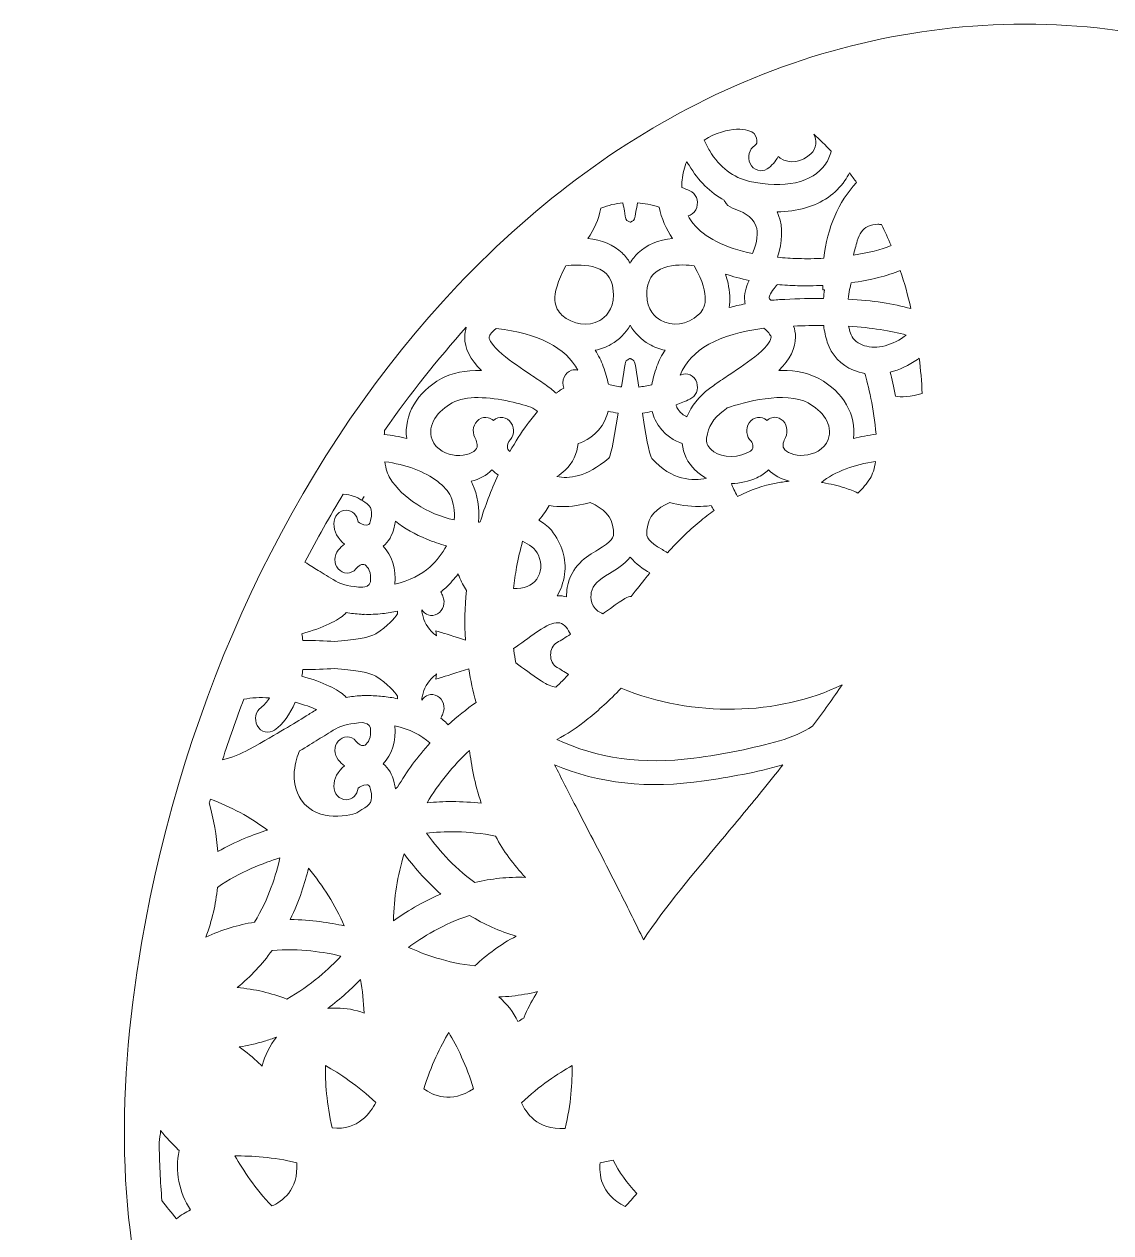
# Model space of a CAD drawing. Header units: millimetres. Extents: x -883 to 1566, y 87 to 598.
# Drawn here: x 627 to 808.9, y 395.7 to 597.8 of the extents above; entities that cross this region are included whole.
import ezdxf

# ---------------------------------------------------------------- set-up
doc = ezdxf.new("R2010")
doc.units = ezdxf.units.MM
doc.header["$MEASUREMENT"] = 0
doc.layers.add('Layer 5', color=7, linetype='Continuous')

msp = doc.modelspace()

# ---------------------------------------------------------------- linework, layer by layer
at = {"layer": 'Layer 5', "lineweight": 0}
for points, knots in [([(1049.22, 244.42), (1037.97, 258.41), (1020.9, 265.96), (1008.56, 269.82), (995.24, 273.99), (984.72, 274.87), (984.28, 274.9), (984.28, 274.9), (978.38, 275.35), (978.38, 275.35), (978.38, 275.35), (983.33, 272.12), (983.33, 272.12), (983.64, 271.92), (1014.32, 251.62), (1016.23, 228.7), (1016.96, 219.87), (1013.29, 211.67), (1005.31, 204.32), (996.86, 196.54), (987.11, 193.81), (976.33, 196.2), (965.94, 198.5), (957.01, 204.95), (951.34, 209.96), (944.65, 215.87), (939.8, 222.25), (938.46, 225.5), (938.46, 225.5), (938.25, 226.03), (938.25, 226.03), (939.22, 237.66), (938.11, 248.92), (934.94, 259.52), (934.91, 259.63), (934.31, 261.65), (934.26, 261.67), (931.59, 269.81), (927.69, 277.55), (922.65, 284.71), (919.31, 289.47), (915.89, 293.36), (912.87, 296.42), (910.23, 311.06), (906.31, 324.76), (901.16, 337.36), (901.16, 337.36), (901.17, 337.37), (901.17, 337.37), (901.17, 337.37), (901.15, 337.38), (901.15, 337.38), (901.06, 337.61), (900.97, 337.84), (900.87, 338.07), (900.87, 338.07), (900.82, 338.65), (900.82, 338.65), (904.46, 339.27), (914.12, 341.25), (920.27, 345.72), (924, 348.43), (933.34, 356.72), (939.57, 375.11), (943.95, 388.05), (945.77, 402.95), (945.03, 419.6), (945.01, 421.03), (944.92, 422.45), (944.78, 423.87), (944.33, 430.37), (943.51, 437.13), (942.3, 444.13), (935.21, 485.36), (917.29, 523.48), (891.84, 551.48), (878.64, 566), (863.85, 577.35), (847.87, 585.21), (830.97, 593.52), (813.05, 597.76), (794.6, 597.82), (794.6, 597.82), (794.38, 597.82), (794.38, 597.82), (794.38, 597.82), (794.38, 597.82), (794.38, 597.82), (775.93, 597.76), (758, 593.52), (741.11, 585.21), (725.12, 577.35), (710.33, 566), (697.13, 551.48), (671.69, 523.48), (653.77, 485.36), (646.67, 444.13), (642.06, 417.32), (642.98, 394.1), (649.41, 375.11), (655.64, 356.72), (664.98, 348.43), (668.7, 345.72), (674.85, 341.25), (684.52, 339.27), (688.15, 338.65), (688.15, 338.65), (688.12, 338.23), (688.12, 338.23), (683.3, 324.81), (679.5, 311.04), (676.74, 297.06), (673.57, 293.91), (669.91, 289.81), (666.32, 284.71), (660.84, 276.92), (656.71, 268.44), (654.04, 259.52), (650.69, 248.36), (649.64, 236.48), (650.89, 224.19), (653.3, 200.65), (661.72, 184.75), (666.75, 175.25), (668.65, 171.66), (670.15, 168.83), (670.33, 167.36), (670.33, 167.24), (670.21, 166.18), (666.05, 163.16), (663.1, 161.03), (659.03, 158.54), (654.72, 155.91), (643.93, 149.32), (631.7, 141.86), (629.3, 135.15), (627.02, 128.81), (627.02, 123.78), (629.29, 120.21), (631.04, 117.47), (634.1, 115.77), (638.16, 115.26), (644.55, 107.82), (661.64, 109.01), (667.7, 109.69), (667.66, 109.28), (667.64, 108.82), (667.66, 108.34), (667.5, 106.94), (667.8, 106.33), (668.01, 105.92), (668.01, 105.92), (668.03, 105.93), (668.03, 105.93), (668.31, 104.91), (668.79, 103.84), (669.56, 102.79), (673.14, 97.9), (681.28, 95.72), (693.74, 96.3), (699.9, 91.24), (707.11, 89.82), (713.26, 89.82), (718.14, 89.82), (722.36, 90.71), (724.9, 91.4), (727.81, 92.2), (732.21, 92.16), (736.88, 92.13), (745.08, 92.07), (753.56, 92.01), (757.22, 96.38), (757.22, 96.38), (757.31, 96.49), (757.31, 96.49), (767.12, 110.69), (754.63, 135.42), (750.11, 143.4), (757.61, 142.9), (778.26, 141.67), (794.49, 141.98), (810.72, 141.67), (831.37, 142.9), (838.87, 143.4), (834.35, 135.42), (821.86, 110.69), (831.67, 96.49), (831.67, 96.49), (831.75, 96.38), (831.75, 96.38), (835.41, 92.01), (843.9, 92.07), (852.1, 92.13), (856.76, 92.16), (861.16, 92.2), (864.08, 91.4), (869.81, 89.84), (884.19, 87.24), (895.23, 96.3), (907.7, 95.72), (915.84, 97.9), (919.42, 102.79), (920.23, 103.9), (920.72, 105.03), (921, 106.11), (921.17, 106.51), (921.28, 107.01), (921.28, 107.68), (921.35, 108.42), (921.33, 109.1), (921.28, 109.69), (927.34, 109.01), (944.42, 107.82), (950.82, 115.26), (954.88, 115.77), (957.93, 117.47), (959.68, 120.21), (961.96, 123.78), (961.96, 128.81), (959.68, 135.15), (958.51, 138.41), (955.02, 141.84), (950.51, 145.27), (956.29, 143.79), (964.44, 142.01), (973.66, 140.95), (978.5, 140.4), (983.93, 140.01), (989.65, 140.01), (1003.71, 140.01), (1019.54, 142.36), (1032.64, 150.39), (1048.21, 159.93), (1057.64, 175.88), (1060.66, 197.8), (1063.19, 216.14), (1059.34, 231.82), (1049.22, 244.42)], [0, 0, 0, 0, 1, 1, 1, 2, 2, 2, 3, 3, 3, 4, 4, 4, 5, 5, 5, 6, 6, 6, 7, 7, 7, 8, 8, 8, 9, 9, 9, 10, 10, 10, 11, 11, 11, 12, 12, 12, 13, 13, 13, 14, 14, 14, 15, 15, 15, 16, 16, 16, 17, 17, 17, 18, 18, 18, 19, 19, 19, 20, 20, 20, 21, 21, 21, 22, 22, 22, 23, 23, 23, 24, 24, 24, 25, 25, 25, 26, 26, 26, 27, 27, 27, 28, 28, 28, 29, 29, 29, 30, 30, 30, 31, 31, 31, 32, 32, 32, 33, 33, 33, 34, 34, 34, 35, 35, 35, 36, 36, 36, 37, 37, 37, 38, 38, 38, 39, 39, 39, 40, 40, 40, 41, 41, 41, 42, 42, 42, 43, 43, 43, 44, 44, 44, 45, 45, 45, 46, 46, 46, 47, 47, 47, 48, 48, 48, 49, 49, 49, 50, 50, 50, 51, 51, 51, 52, 52, 52, 53, 53, 53, 54, 54, 54, 55, 55, 55, 56, 56, 56, 57, 57, 57, 58, 58, 58, 59, 59, 59, 60, 60, 60, 61, 61, 61, 62, 62, 62, 63, 63, 63, 64, 64, 64, 65, 65, 65, 66, 66, 66, 67, 67, 67, 68, 68, 68, 69, 69, 69, 70, 70, 70, 71, 71, 71, 72, 72, 72, 73, 73, 73, 74, 74, 74, 75, 75, 75, 76, 76, 76, 77, 77, 77, 78, 78, 78, 79, 79, 79, 79]), ([(749.17, 579.51), (749.55, 579.02), (749.73, 578.51), (749.67, 578.1), (749.64, 577.85), (749.51, 577.66), (749.3, 577.52), (748.35, 576.92), (748.01, 575.59), (748.51, 574.52), (748.78, 573.95), (749.25, 573.54), (749.81, 573.38), (750.34, 573.22), (750.89, 573.31), (751.36, 573.61), (752.14, 574.11), (752.77, 574.84), (753.19, 575.69), (753.31, 575.59), (753.44, 575.5), (753.57, 575.41), (755.16, 574.37), (757.15, 574.66), (758.76, 576.17), (759.59, 576.94), (759.8, 578.47), (759.16, 579.43), (760.15, 578.54), (761.13, 577.59), (762.07, 576.57), (761.91, 575.8), (761.59, 575.07), (761.13, 574.4), (758.97, 571.29), (754.2, 570.21), (748.39, 571.53), (745.69, 572.14), (743.45, 573.87), (741.75, 576.65), (741.41, 577.21), (741.09, 577.8), (740.81, 578.42), (744.83, 580.96), (748.51, 580.36), (749.17, 579.51)], [0, 0, 0, 0, 1, 1, 1, 2, 2, 2, 3, 3, 3, 4, 4, 4, 5, 5, 5, 6, 6, 6, 7, 7, 7, 8, 8, 8, 9, 9, 9, 10, 10, 10, 11, 11, 11, 12, 12, 12, 13, 13, 13, 14, 14, 14, 15, 15, 15, 15]), ([(737.14, 571.75), (737.26, 572.82), (737.53, 573.9), (737.91, 574.87), (738.04, 574.65), (738.16, 574.42), (738.3, 574.21), (738.3, 574.21), (738.3, 574.21), (738.3, 574.21), (739.87, 571.6), (741.85, 569.64), (744.2, 568.37), (744.27, 568.18), (744.37, 568.01), (744.49, 567.85), (744.91, 567.31), (745.39, 567.13), (745.99, 566.89), (746.93, 566.53), (748.89, 565.78), (749.49, 564.11), (749.91, 562.97), (749.72, 561.4), (748.93, 559.45), (744.26, 560.42), (740.84, 562.15), (739, 564.46), (738.68, 564.87), (738.4, 565.3), (738.15, 565.77), (738.26, 565.79), (738.37, 565.83), (738.47, 565.88), (739, 566.12), (739.4, 566.59), (739.59, 567.18), (739.95, 568.3), (739.44, 569.52), (738.44, 569.96), (737.99, 570.15), (737.53, 570.34), (737.07, 570.52), (737.07, 570.93), (737.1, 571.34), (737.14, 571.75)], [0, 0, 0, 0, 1, 1, 1, 2, 2, 2, 3, 3, 3, 4, 4, 4, 5, 5, 5, 6, 6, 6, 7, 7, 7, 8, 8, 8, 9, 9, 9, 10, 10, 10, 11, 11, 11, 12, 12, 12, 13, 13, 13, 14, 14, 14, 15, 15, 15, 15]), ([(764.38, 571.65), (764.66, 572.06), (764.92, 572.49), (765.15, 572.94), (765.56, 572.4), (765.96, 571.87), (766.34, 571.33), (763.28, 568.1), (761.45, 563.85), (760.87, 558.67), (759.43, 558.59), (757.98, 558.57), (756.56, 558.61), (755.39, 558.64), (754.23, 558.71), (753.11, 558.82), (753.96, 561.44), (754.02, 563.79), (753.29, 565.8), (753.21, 566.02), (753.12, 566.24), (753.03, 566.44), (754.72, 566.45), (756.31, 566.66), (757.78, 567.08), (760.59, 567.89), (762.87, 569.47), (764.38, 571.65)], [0, 0, 0, 0, 1, 1, 1, 2, 2, 2, 3, 3, 3, 4, 4, 4, 5, 5, 5, 6, 6, 6, 7, 7, 7, 8, 8, 8, 9, 9, 9, 9]), ([(723.55, 567.05), (724.79, 567.53), (726, 567.82), (727.22, 567.94), (727.32, 567.42), (727.4, 566.96), (727.47, 566.58), (727.72, 565.15), (727.74, 565.03), (728.12, 564.85), (728.12, 564.85), (728.44, 564.68), (728.44, 564.68), (728.44, 564.68), (728.46, 564.69), (728.46, 564.69), (728.46, 564.69), (728.48, 564.68), (728.48, 564.68), (728.48, 564.68), (728.78, 564.85), (728.78, 564.85), (728.78, 564.85), (728.79, 564.85), (728.79, 564.85), (729.17, 565.04), (729.19, 565.17), (729.41, 566.46), (729.49, 566.86), (729.57, 567.36), (729.68, 567.95), (730.81, 567.85), (732, 567.61), (733.29, 567.23), (733.69, 565.3), (734.46, 563.51), (735.54, 561.99), (733.16, 561.73), (731.18, 560.9), (729.78, 559.56), (729.25, 559.06), (728.8, 558.49), (728.43, 557.86), (728.06, 558.49), (727.62, 559.05), (727.1, 559.55), (725.69, 560.89), (723.72, 561.72), (721.34, 561.97), (722.4, 563.46), (723.15, 565.16), (723.55, 567.05)], [0, 0, 0, 0, 1, 1, 1, 2, 2, 2, 3, 3, 3, 4, 4, 4, 5, 5, 5, 6, 6, 6, 7, 7, 7, 8, 8, 8, 9, 9, 9, 10, 10, 10, 11, 11, 11, 12, 12, 12, 13, 13, 13, 14, 14, 14, 15, 15, 15, 16, 16, 16, 17, 17, 17, 17]), ([(768.21, 563.99), (768.75, 564.26), (769.34, 564.35), (769.88, 564.35), (770.1, 564.35), (770.31, 564.33), (770.5, 564.31), (771.06, 563.18), (771.6, 561.99), (772.1, 560.78), (770.47, 560.12), (768.28, 559.57), (765.8, 559.18), (766, 559.95), (766.22, 560.75), (766.46, 561.58), (766.81, 562.79), (767.38, 563.58), (768.21, 563.99)], [0, 0, 0, 0, 1, 1, 1, 2, 2, 2, 3, 3, 3, 4, 4, 4, 5, 5, 5, 6, 6, 6, 6]), ([(717.69, 557.39), (718.16, 557.46), (718.86, 557.53), (719.67, 557.53), (721.17, 557.53), (723.2, 557.28), (724.42, 556.12), (725.24, 555.34), (725.64, 554.17), (725.64, 552.56), (725.64, 549.98), (724.21, 548.77), (723.36, 548.28), (721.41, 547.16), (718.87, 547.52), (717.03, 549.17), (715.91, 550.18), (714.78, 552.11), (717.69, 557.39)], [0, 0, 0, 0, 1, 1, 1, 2, 2, 2, 3, 3, 3, 4, 4, 4, 5, 5, 5, 6, 6, 6, 6]), ([(739.85, 549.19), (738.01, 547.54), (735.46, 547.18), (733.52, 548.3), (732.67, 548.79), (731.24, 549.99), (731.24, 552.58), (731.24, 554.19), (731.64, 555.35), (732.45, 556.13), (733.67, 557.3), (735.71, 557.54), (737.21, 557.54), (738.02, 557.54), (738.71, 557.47), (739.18, 557.41), (742.09, 552.13), (740.96, 550.19), (739.85, 549.19)], [0, 0, 0, 0, 1, 1, 1, 2, 2, 2, 3, 3, 3, 4, 4, 4, 5, 5, 5, 6, 6, 6, 6]), ([(747.63, 551.49), (747.64, 551.34), (747.67, 551.19), (747.7, 551.04), (746.76, 550.86), (745.86, 550.65), (745.01, 550.42), (745.21, 551.67), (745.14, 553.04), (744.82, 554.49), (744.7, 554.99), (744.56, 555.5), (744.38, 556.02), (745.62, 555.6), (746.96, 555.25), (748.38, 554.96), (747.75, 553.77), (747.5, 552.63), (747.63, 551.49)], [0, 0, 0, 0, 1, 1, 1, 2, 2, 2, 3, 3, 3, 4, 4, 4, 5, 5, 5, 6, 6, 6, 6]), ([(775.43, 550.25), (772.54, 551.07), (769.02, 551.59), (764.91, 551.82), (765.06, 553.03), (765.3, 554.02), (765.45, 554.57), (768.64, 555.01), (771.5, 555.72), (773.66, 556.61), (774.34, 554.58), (774.93, 552.45), (775.43, 550.25)], [0, 0, 0, 0, 1, 1, 1, 2, 2, 2, 3, 3, 3, 4, 4, 4, 4]), ([(760.8, 551.94), (758.75, 551.95), (756.59, 551.9), (754.35, 551.79), (753.55, 551.75), (752.76, 551.7), (751.99, 551.63), (751.76, 551.84), (751.7, 551.99), (751.69, 552.03), (751.66, 552.32), (752.03, 552.95), (752.78, 553.91), (752.87, 554.03), (752.96, 554.15), (753.06, 554.28), (754.18, 554.18), (755.32, 554.11), (756.46, 554.08), (757.86, 554.04), (759.27, 554.06), (760.69, 554.13), (760.69, 554.12), (760.69, 554.1), (760.69, 554.09), (760.69, 554.09), (760.71, 553.37), (760.71, 553.37), (760.71, 553.37), (760.99, 553.36), (760.99, 553.36), (760.91, 552.89), (760.85, 552.41), (760.8, 551.94)], [0, 0, 0, 0, 1, 1, 1, 2, 2, 2, 3, 3, 3, 4, 4, 4, 5, 5, 5, 6, 6, 6, 7, 7, 7, 8, 8, 8, 9, 9, 9, 10, 10, 10, 11, 11, 11, 11]), ([(687.34, 529.88), (691.62, 536), (696.22, 541.79), (701.02, 547.12), (700.86, 546.6), (700.77, 546.07), (700.76, 545.52), (700.72, 543.6), (701.65, 541.75), (703.58, 539.89), (700.87, 539.95), (698.61, 539.5), (696.84, 538.53), (692.75, 536.3), (690.54, 532.4), (691.04, 528.52), (689.83, 528.83), (688.58, 529.05), (687.29, 529.2), (687.3, 529.42), (687.32, 529.64), (687.34, 529.88)], [0, 0, 0, 0, 1, 1, 1, 2, 2, 2, 3, 3, 3, 4, 4, 4, 5, 5, 5, 6, 6, 6, 7, 7, 7, 7]), ([(706.03, 546.94), (713.12, 546.06), (717.71, 543.71), (719.68, 539.93), (719.34, 540.03), (718.97, 540.03), (718.62, 539.92), (718.08, 539.75), (717.63, 539.33), (717.38, 538.78), (717.11, 538.17), (717.11, 537.5), (717.34, 536.93), (717.03, 536.77), (716.78, 536.6), (716.59, 536.48), (716.59, 536.48), (716.44, 536.37), (716.44, 536.37), (716.32, 536.29), (716.2, 536.19), (716.07, 536.09), (715.78, 536.36), (715.47, 536.61), (715.15, 536.86), (714.84, 537.1), (714.51, 537.34), (714.16, 537.59), (713.41, 538.12), (712.62, 538.65), (711.84, 539.16), (710.23, 540.23), (708.56, 541.34), (707.01, 542.64), (705.29, 544.07), (704.84, 545.07), (704.85, 545.43), (704.86, 545.68), (705.07, 546.13), (706.03, 546.94)], [0, 0, 0, 0, 1, 1, 1, 2, 2, 2, 3, 3, 3, 4, 4, 4, 5, 5, 5, 6, 6, 6, 7, 7, 7, 8, 8, 8, 9, 9, 9, 10, 10, 10, 11, 11, 11, 12, 12, 12, 13, 13, 13, 13]), ([(731.62, 544.29), (732.44, 543.82), (733.34, 543.48), (734.28, 543.3), (733.74, 542.46), (733.28, 541.55), (732.93, 540.6), (732.53, 539.52), (732.24, 538.48), (732.07, 537.5), (731.31, 537.32), (730.59, 537.2), (729.88, 537.13), (729.27, 541.4), (729.23, 541.51), (728.77, 541.71), (728.77, 541.71), (728.5, 541.89), (728.5, 541.89), (728.5, 541.89), (728.42, 541.85), (728.42, 541.85), (728.42, 541.85), (728.32, 541.89), (728.32, 541.89), (728.32, 541.89), (728.07, 541.7), (728.07, 541.7), (727.62, 541.5), (727.59, 541.35), (727.02, 537.14), (726.27, 537.22), (725.54, 537.37), (724.79, 537.59), (724.61, 538.54), (724.33, 539.54), (723.95, 540.58), (723.59, 541.53), (723.14, 542.44), (722.6, 543.28), (723.54, 543.47), (724.44, 543.8), (725.25, 544.27), (726.6, 545.04), (727.68, 546.13), (728.44, 547.46), (729.21, 546.14), (730.29, 545.05), (731.62, 544.29)], [0, 0, 0, 0, 1, 1, 1, 2, 2, 2, 3, 3, 3, 4, 4, 4, 5, 5, 5, 6, 6, 6, 7, 7, 7, 8, 8, 8, 9, 9, 9, 10, 10, 10, 11, 11, 11, 12, 12, 12, 13, 13, 13, 14, 14, 14, 15, 15, 15, 16, 16, 16, 16]), ([(750.84, 546.96), (751.8, 546.15), (752.02, 545.69), (752.03, 545.45), (752.03, 545.08), (751.59, 544.09), (749.87, 542.65), (748.32, 541.36), (746.65, 540.25), (745.03, 539.18), (744.3, 538.69), (743.47, 538.14), (742.73, 537.61), (742.73, 537.61), (742.69, 537.59), (742.69, 537.59), (742.36, 537.35), (742.04, 537.11), (741.73, 536.88), (739.91, 535.49), (738.7, 533.97), (737.95, 532.16), (737.48, 532.36), (736.69, 532.82), (736.28, 533.71), (736.22, 533.86), (736.16, 534.01), (736.12, 534.17), (736.87, 534.44), (737.65, 534.75), (738.44, 535.1), (739.44, 535.53), (739.95, 536.75), (739.59, 537.87), (739.4, 538.46), (739, 538.93), (738.47, 539.17), (738, 539.39), (737.47, 539.4), (736.98, 539.19), (736.93, 539.16), (736.87, 539.14), (736.81, 539.11), (738.53, 543.38), (743.25, 546.02), (750.84, 546.96)], [0, 0, 0, 0, 1, 1, 1, 2, 2, 2, 3, 3, 3, 4, 4, 4, 5, 5, 5, 6, 6, 6, 7, 7, 7, 8, 8, 8, 9, 9, 9, 10, 10, 10, 11, 11, 11, 12, 12, 12, 13, 13, 13, 14, 14, 14, 15, 15, 15, 15]), ([(765.85, 539.94), (766.45, 539.69), (767.08, 539.52), (767.74, 539.41), (768.23, 537.63), (769.29, 533.4), (769.59, 529.22), (768.3, 529.07), (767.04, 528.84), (765.83, 528.53), (766.34, 532.41), (764.13, 536.32), (760.04, 538.54), (758.37, 539.45), (756.28, 539.91), (753.8, 539.91), (753.63, 539.91), (753.47, 539.91), (753.3, 539.9), (755.23, 541.77), (756.15, 543.62), (756.12, 545.54), (756.11, 546.15), (756, 546.75), (755.79, 547.33), (757.53, 547.39), (759.22, 547.42), (760.83, 547.41), (760.96, 546.44), (761.16, 545.5), (761.44, 544.63), (762.12, 542.49), (763.69, 540.82), (765.85, 539.94)], [0, 0, 0, 0, 1, 1, 1, 2, 2, 2, 3, 3, 3, 4, 4, 4, 5, 5, 5, 6, 6, 6, 7, 7, 7, 8, 8, 8, 9, 9, 9, 10, 10, 10, 11, 11, 11, 11]), ([(765.01, 547.28), (768.85, 547.05), (772.09, 546.56), (774.66, 545.81), (774.55, 545.73), (774.43, 545.64), (774.32, 545.56), (771.91, 543.88), (769.28, 543.36), (767.28, 544.18), (766.27, 544.59), (765.57, 545.29), (765.3, 546.15), (765.18, 546.5), (765.09, 546.88), (765.01, 547.28)], [0, 0, 0, 0, 1, 1, 1, 2, 2, 2, 3, 3, 3, 4, 4, 4, 5, 5, 5, 5]), ([(776.83, 541.97), (777.06, 540.04), (777.22, 538.05), (777.32, 536.04), (775.48, 535.48), (773.68, 535.39), (772.85, 535.58), (772.55, 537.14), (772.22, 538.54), (771.94, 539.62), (773.51, 540.01), (775.07, 540.73), (776.51, 541.74), (776.62, 541.82), (776.73, 541.89), (776.83, 541.97)], [0, 0, 0, 0, 1, 1, 1, 2, 2, 2, 3, 3, 3, 4, 4, 4, 5, 5, 5, 5]), ([(754.14, 526.88), (753.87, 527.37), (754.15, 528.14), (754.43, 528.69), (754.97, 529.75), (754.66, 531.08), (753.73, 531.72), (753.27, 532.04), (752.72, 532.14), (752.18, 532), (751.87, 531.92), (751.57, 531.76), (751.33, 531.53), (751.32, 531.54), (751.31, 531.55), (751.3, 531.55), (750.87, 531.94), (750.33, 532.12), (749.77, 532.04), (749.2, 531.97), (748.69, 531.64), (748.35, 531.13), (747.71, 530.15), (747.87, 528.8), (748.71, 528.05), (748.81, 527.94), (749.04, 527.47), (748.98, 527.02), (748.97, 526.9), (748.92, 526.51), (748.13, 526.15), (748.13, 526.15), (748.13, 526.15), (748.13, 526.15), (745.49, 524.97), (743.14, 525.56), (741.98, 526.66), (741.39, 527.23), (741.14, 527.88), (741.24, 528.6), (741.52, 530.54), (742.31, 531.81), (744.06, 533.15), (744.26, 533.31), (744.48, 533.47), (744.69, 533.62), (747.29, 534.58), (754.51, 536.51), (758.22, 534.48), (760.56, 533.21), (762.5, 530.82), (761.58, 528.35), (760.92, 526.6), (759.09, 525.84), (757.59, 525.72), (755.89, 525.57), (754.5, 526.2), (754.14, 526.88)], [0, 0, 0, 0, 1, 1, 1, 2, 2, 2, 3, 3, 3, 4, 4, 4, 5, 5, 5, 6, 6, 6, 7, 7, 7, 8, 8, 8, 9, 9, 9, 10, 10, 10, 11, 11, 11, 12, 12, 12, 13, 13, 13, 14, 14, 14, 15, 15, 15, 16, 16, 16, 17, 17, 17, 18, 18, 18, 19, 19, 19, 19]), ([(711.2, 530.84), (710.18, 529.45), (709.21, 527.95), (708.33, 526.37), (707.94, 526.65), (707.91, 526.91), (707.89, 527.01), (707.84, 527.45), (708.07, 527.93), (708.16, 528.02), (709, 528.78), (709.16, 530.14), (708.52, 531.11), (708.19, 531.62), (707.67, 531.95), (707.11, 532.03), (706.55, 532.1), (706.01, 531.93), (705.58, 531.54), (705.57, 531.53), (705.56, 531.52), (705.55, 531.51), (705.3, 531.74), (705.01, 531.9), (704.69, 531.99), (704.16, 532.12), (703.61, 532.02), (703.14, 531.7), (702.22, 531.06), (701.91, 529.73), (702.44, 528.67), (702.72, 528.12), (703, 527.36), (702.74, 526.86), (702.38, 526.18), (700.99, 525.56), (699.29, 525.7), (697.79, 525.83), (695.95, 526.59), (695.3, 528.34), (694.38, 530.81), (696.32, 533.2), (698.66, 534.47), (699.84, 535.12), (701.39, 535.36), (703.02, 535.36), (706.51, 535.36), (710.41, 534.26), (712.18, 533.61), (712.4, 533.45), (712.61, 533.29), (712.82, 533.14), (712.86, 533.1), (712.91, 533.07), (712.95, 533.03), (712.31, 532.29), (711.72, 531.56), (711.2, 530.84)], [0, 0, 0, 0, 1, 1, 1, 2, 2, 2, 3, 3, 3, 4, 4, 4, 5, 5, 5, 6, 6, 6, 7, 7, 7, 8, 8, 8, 9, 9, 9, 10, 10, 10, 11, 11, 11, 12, 12, 12, 13, 13, 13, 14, 14, 14, 15, 15, 15, 16, 16, 16, 17, 17, 17, 18, 18, 18, 19, 19, 19, 19]), ([(724.24, 531.65), (724.45, 532.1), (724.62, 532.58), (724.74, 533.08), (725.3, 532.95), (725.85, 532.85), (726.41, 532.78), (725.56, 526.94), (725.09, 525.54), (724.88, 525.24), (721.08, 521.95), (718.14, 521.78), (716.18, 522.16), (716.68, 522.46), (717.15, 522.82), (717.57, 523.22), (717.57, 523.22), (717.57, 523.22), (717.57, 523.22), (718.83, 524.42), (719.57, 525.98), (719.72, 527.67), (720.66, 527.97), (723.01, 528.96), (724.24, 531.65)], [0, 0, 0, 0, 1, 1, 1, 2, 2, 2, 3, 3, 3, 4, 4, 4, 5, 5, 5, 6, 6, 6, 7, 7, 7, 8, 8, 8, 8]), ([(732.05, 525.2), (731.82, 525.52), (731.37, 527.12), (730.51, 532.78), (731.05, 532.84), (731.59, 532.93), (732.15, 533.04), (732.27, 532.56), (732.43, 532.1), (732.63, 531.66), (733.86, 528.98), (736.21, 527.98), (737.16, 527.68), (737.3, 525.99), (738.05, 524.43), (739.3, 523.24), (739.89, 522.68), (740.52, 522.22), (741.21, 521.87), (738.89, 521.39), (735.49, 521.41), (732.05, 525.2)], [0, 0, 0, 0, 1, 1, 1, 2, 2, 2, 3, 3, 3, 4, 4, 4, 5, 5, 5, 6, 6, 6, 7, 7, 7, 7]), ([(698.42, 518.79), (698.9, 517.77), (699.11, 516.36), (698.99, 514.9), (694.49, 515.9), (690.34, 518.56), (688.28, 521.83), (687.85, 522.52), (687.54, 523.46), (687.37, 524.64), (689.13, 524.41), (690.78, 524), (692.29, 523.44), (695.33, 522.3), (697.57, 520.61), (698.42, 518.79)], [0, 0, 0, 0, 1, 1, 1, 2, 2, 2, 3, 3, 3, 4, 4, 4, 5, 5, 5, 5]), ([(760.67, 521.14), (760.67, 521.14), (760.44, 521.18), (760.44, 521.18), (761.54, 522.06), (762.96, 522.85), (764.58, 523.45), (766.1, 524.02), (767.75, 524.42), (769.5, 524.66), (769.33, 523.47), (769.03, 522.53), (768.6, 521.85), (768.06, 520.99), (767.38, 520.17), (766.56, 519.4), (765.85, 519.72), (765.1, 520.01), (764.35, 520.26), (763.2, 520.62), (761.97, 520.92), (760.67, 521.14)], [0, 0, 0, 0, 1, 1, 1, 2, 2, 2, 3, 3, 3, 4, 4, 4, 5, 5, 5, 6, 6, 6, 7, 7, 7, 7]), ([(702.05, 520.89), (701.98, 521.05), (701.89, 521.22), (701.81, 521.38), (703.2, 521.7), (704.41, 522.35), (705.31, 523.26), (705.61, 522.94), (705.95, 522.66), (706.34, 522.42), (705.15, 519.81), (704.14, 517.17), (703.34, 514.56), (703.25, 514.55), (703.16, 514.54), (703.07, 514.53), (703.26, 516.86), (702.9, 519.09), (702.05, 520.89)], [0, 0, 0, 0, 1, 1, 1, 2, 2, 2, 3, 3, 3, 4, 4, 4, 5, 5, 5, 6, 6, 6, 6]), ([(755.07, 521.39), (755.07, 521.38), (755.06, 521.38), (755.06, 521.37), (754.31, 521.3), (753.57, 521.2), (752.86, 521.07), (750.75, 520.68), (748.63, 519.95), (746.41, 518.83), (745.94, 519.62), (745.61, 520.4), (745.4, 520.98), (746.83, 521.01), (748.3, 521.34), (749.67, 521.96), (750.42, 522.29), (751.06, 522.73), (751.57, 523.27), (752.46, 522.36), (753.68, 521.71), (755.07, 521.39)], [0, 0, 0, 0, 1, 1, 1, 2, 2, 2, 3, 3, 3, 4, 4, 4, 5, 5, 5, 6, 6, 6, 7, 7, 7, 7]), ([(680.41, 519.22), (681.78, 519.07), (682.71, 518.71), (682.86, 518.61), (683.08, 518.46), (683.31, 518.32), (683.54, 518.18), (683.54, 518.18), (683.94, 518.83), (683.94, 518.83), (683.94, 518.83), (683.54, 518.18), (683.54, 518.18), (683.54, 518.18), (683.54, 518.18), (683.54, 518.18), (684.89, 517.35), (685.51, 516.98), (685, 514.82), (684.82, 514.06), (684.57, 514.05), (684.35, 514.03), (683.71, 513.99), (683.11, 514.41), (682.92, 514.59), (682.78, 515.69), (681.92, 516.52), (680.9, 516.52), (679.77, 516.52), (678.85, 515.5), (678.85, 514.25), (678.85, 512.99), (679.51, 511.76), (680.63, 510.85), (680.26, 510.56), (679.91, 510.22), (679.58, 509.83), (678.83, 508.96), (678.82, 507.59), (679.57, 506.72), (679.95, 506.27), (680.5, 506.01), (681.06, 506.01), (681.06, 506.01), (681.06, 506.01), (681.06, 506.01), (681.62, 506.01), (682.16, 506.26), (682.54, 506.71), (682.95, 507.19), (683.55, 507.69), (684.08, 507.37), (684.56, 507.08), (685.18, 506.09), (684.96, 504.52), (684.86, 503.83), (683.99, 503.67), (683.71, 503.63), (681.79, 503.71), (680.13, 504.08), (679.16, 504.66), (678.03, 505.34), (677.12, 505.91), (676.23, 506.45), (675.51, 506.9), (674.81, 507.34), (674.01, 507.82), (676.03, 511.7), (678.18, 515.53), (680.41, 519.22)], [0, 0, 0, 0, 1, 1, 1, 2, 2, 2, 3, 3, 3, 4, 4, 4, 5, 5, 5, 6, 6, 6, 7, 7, 7, 8, 8, 8, 9, 9, 9, 10, 10, 10, 11, 11, 11, 12, 12, 12, 13, 13, 13, 14, 14, 14, 15, 15, 15, 16, 16, 16, 17, 17, 17, 18, 18, 18, 19, 19, 19, 20, 20, 20, 21, 21, 21, 22, 22, 22, 23, 23, 23, 23]), ([(716.85, 517.13), (718.65, 517.13), (720.3, 517.36), (721.77, 517.81), (723.99, 516.79), (725.41, 515.62), (725.65, 513.16), (725.78, 511.81), (725.39, 511.33), (723.05, 509.92), (723.05, 509.92), (723.05, 509.92), (723.05, 509.92), (721.15, 508.77), (718.55, 507.21), (717.92, 503.62), (717.83, 503.09), (717.78, 502.56), (717.79, 502.02), (717.3, 502.16), (716.8, 502.23), (716.28, 502.23), (716.26, 502.23), (716.24, 502.23), (716.22, 502.23), (716.78, 503.16), (717.29, 504.39), (717.48, 505.82), (717.81, 508.35), (717.04, 510.89), (715.25, 513.16), (714.63, 513.94), (713.85, 514.47), (713.15, 514.87), (713.92, 515.75), (714.49, 516.6), (714.89, 517.29), (715.72, 517.17), (716.83, 517.13), (716.85, 517.13)], [0, 0, 0, 0, 1, 1, 1, 2, 2, 2, 3, 3, 3, 4, 4, 4, 5, 5, 5, 6, 6, 6, 7, 7, 7, 8, 8, 8, 9, 9, 9, 10, 10, 10, 11, 11, 11, 12, 12, 12, 13, 13, 13, 13]), ([(741.99, 517.3), (742.13, 517.06), (742.3, 516.78), (742.5, 516.48), (741.69, 515.9), (740.85, 515.26), (739.98, 514.53), (738.22, 513.06), (736.48, 511.38), (734.68, 509.41), (734.38, 509.6), (734.09, 509.77), (733.83, 509.93), (733.83, 509.93), (733.83, 509.93), (733.83, 509.93), (731.49, 511.34), (731.1, 511.83), (731.23, 513.17), (731.47, 515.63), (732.89, 516.8), (735.1, 517.83), (736.58, 517.38), (738.23, 517.15), (740.03, 517.15), (740.04, 517.15), (741.16, 517.18), (741.99, 517.3)], [0, 0, 0, 0, 1, 1, 1, 2, 2, 2, 3, 3, 3, 4, 4, 4, 5, 5, 5, 6, 6, 6, 7, 7, 7, 8, 8, 8, 9, 9, 9, 9]), ([(688.96, 513.68), (689.04, 514.02), (689.11, 514.35), (689.15, 514.68), (690.7, 513.49), (692.46, 512.48), (694.39, 511.68), (695.48, 511.23), (696.58, 510.86), (697.69, 510.59), (697, 509.3), (696.07, 508.1), (694.91, 507.01), (693.54, 505.72), (691.49, 504.72), (689.05, 504.15), (689.31, 506.65), (688.58, 509.01), (687.12, 510.5), (688, 511.23), (688.64, 512.32), (688.96, 513.68)], [0, 0, 0, 0, 1, 1, 1, 2, 2, 2, 3, 3, 3, 4, 4, 4, 5, 5, 5, 6, 6, 6, 7, 7, 7, 7]), ([(712.8, 504.99), (712, 503.92), (710.63, 503.38), (708.92, 503.43), (709.05, 504.65), (709.23, 505.85), (709.44, 507), (709.71, 508.43), (710.04, 509.88), (710.44, 511.32), (711.49, 510.86), (712.61, 510.13), (713.1, 508.99), (713.71, 507.55), (713.6, 506.06), (712.8, 504.99)], [0, 0, 0, 0, 1, 1, 1, 2, 2, 2, 3, 3, 3, 4, 4, 4, 5, 5, 5, 5]), ([(731.75, 506.03), (731.54, 505.78), (731.34, 505.53), (731.14, 505.29), (730.37, 504.34), (729.55, 503.31), (728.59, 502.07), (728.58, 502.07), (728.56, 502.08), (728.55, 502.08), (728.07, 502.14), (727.54, 501.82), (725.13, 500.09), (724.68, 499.76), (724.25, 499.45), (723.88, 499.2), (723.82, 499.23), (723.75, 499.27), (723.68, 499.3), (721.71, 500.12), (721.81, 501.99), (721.94, 502.75), (722.18, 504.1), (723.1, 504.79), (725.01, 505.94), (726.13, 506.62), (727.47, 507.43), (728.44, 508.69), (729.38, 507.48), (730.66, 506.69), (731.75, 506.03)], [0, 0, 0, 0, 1, 1, 1, 2, 2, 2, 3, 3, 3, 4, 4, 4, 5, 5, 5, 6, 6, 6, 7, 7, 7, 8, 8, 8, 9, 9, 9, 10, 10, 10, 10]), ([(697.09, 502.15), (696.99, 502.39), (696.87, 502.63), (696.75, 502.85), (697.04, 503.08), (697.31, 503.32), (697.57, 503.56), (698.34, 504.29), (699.04, 505.06), (699.66, 505.88), (699.71, 505.75), (699.76, 505.62), (699.81, 505.49), (700.15, 504.62), (700.56, 503.81), (701.03, 503.09), (700.76, 500.29), (700.71, 497.51), (700.88, 494.81), (699.17, 495.35), (697.05, 496.01), (697.05, 496.01), (697.05, 496.01), (695.94, 496.36), (695.94, 496.36), (695.94, 496.36), (696.04, 495.49), (696.04, 495.49), (695.84, 495.63), (695.65, 495.79), (695.47, 495.96), (694.56, 496.8), (693.91, 497.96), (693.66, 499.13), (693.61, 499.39), (693.58, 499.63), (693.57, 499.87), (693.84, 499.46), (694.21, 499.16), (694.65, 499.01), (695.17, 498.84), (695.72, 498.9), (696.2, 499.18), (697.17, 499.74), (697.56, 501.04), (697.09, 502.15)], [0, 0, 0, 0, 1, 1, 1, 2, 2, 2, 3, 3, 3, 4, 4, 4, 5, 5, 5, 6, 6, 6, 7, 7, 7, 8, 8, 8, 9, 9, 9, 10, 10, 10, 11, 11, 11, 12, 12, 12, 13, 13, 13, 14, 14, 14, 15, 15, 15, 15]), ([(680.67, 499.14), (680.75, 499.22), (680.83, 499.31), (680.9, 499.41), (681.69, 499.26), (682.53, 499.17), (683.41, 499.12), (683.52, 499.11), (683.62, 499.1), (683.72, 499.1), (683.72, 499.1), (683.79, 499.1), (683.79, 499.1), (683.83, 499.1), (683.87, 499.1), (683.92, 499.11), (684.92, 499.08), (685.96, 499.12), (686.99, 499.23), (687.83, 499.32), (688.67, 499.45), (689.49, 499.63), (689.5, 499.48), (689.51, 499.33), (689.52, 499.18), (688.99, 498.43), (687.89, 497.16), (685.86, 495.85), (685.53, 495.63), (684.05, 494.91), (678.97, 494.58), (677.36, 494.68), (675.58, 494.73), (673.66, 494.74), (673.62, 495.12), (673.57, 495.49), (673.51, 495.87), (677.02, 496.8), (679.74, 498.19), (680.67, 499.14)], [0, 0, 0, 0, 1, 1, 1, 2, 2, 2, 3, 3, 3, 4, 4, 4, 5, 5, 5, 6, 6, 6, 7, 7, 7, 8, 8, 8, 9, 9, 9, 10, 10, 10, 11, 11, 11, 12, 12, 12, 13, 13, 13, 13]), ([(709.33, 490.97), (709.33, 490.97), (709.31, 490.99), (709.31, 490.99), (709.16, 491.77), (709.06, 492.43), (708.98, 493.06), (708.97, 493.16), (708.95, 493.27), (708.94, 493.37), (708.94, 493.37), (709.34, 493.66), (709.34, 493.66), (710.56, 494.54), (711.93, 495.55), (713.56, 496.63), (714.86, 497.49), (715.91, 497.84), (716.67, 497.66), (717.51, 497.45), (718.03, 496.57), (718.48, 495.77), (717.63, 495.25), (716.87, 494.78), (716.21, 494.39), (715.52, 493.98), (715.1, 493.17), (715.13, 492.31), (715.1, 491.45), (715.52, 490.64), (716.21, 490.23), (716.77, 489.9), (717.42, 489.5), (718.14, 489.06), (717.55, 488.43), (716.99, 487.86), (716.44, 487.34), (716.29, 487.2), (716.15, 487.06), (716, 486.93), (715.33, 487), (714.51, 487.36), (713.56, 487.99), (713.56, 487.99), (713.56, 487.99), (713.56, 487.99), (711.93, 489.08), (710.55, 490.08), (709.33, 490.97)], [0, 0, 0, 0, 1, 1, 1, 2, 2, 2, 3, 3, 3, 4, 4, 4, 5, 5, 5, 6, 6, 6, 7, 7, 7, 8, 8, 8, 9, 9, 9, 10, 10, 10, 11, 11, 11, 12, 12, 12, 13, 13, 13, 14, 14, 14, 15, 15, 15, 16, 16, 16, 16]), ([(684.49, 485.52), (684.3, 485.52), (684.11, 485.52), (683.92, 485.51), (683.87, 485.52), (683.83, 485.52), (683.79, 485.52), (683.79, 485.52), (683.72, 485.52), (683.72, 485.52), (683.62, 485.52), (683.52, 485.51), (683.41, 485.49), (682.53, 485.45), (681.69, 485.36), (680.9, 485.21), (680.83, 485.31), (680.76, 485.4), (680.67, 485.48), (679.74, 486.43), (677.02, 487.82), (673.51, 488.75), (673.57, 489.13), (673.62, 489.5), (673.66, 489.88), (675.57, 489.89), (677.36, 489.94), (678.97, 490.04), (684.05, 489.71), (685.53, 488.99), (685.86, 488.77), (687.89, 487.46), (688.99, 486.19), (689.52, 485.44), (689.51, 485.29), (689.5, 485.14), (689.49, 484.99), (688.67, 485.17), (687.83, 485.3), (686.99, 485.39), (686.16, 485.48), (685.31, 485.52), (684.49, 485.52)], [0, 0, 0, 0, 1, 1, 1, 2, 2, 2, 3, 3, 3, 4, 4, 4, 5, 5, 5, 6, 6, 6, 7, 7, 7, 8, 8, 8, 9, 9, 9, 10, 10, 10, 11, 11, 11, 12, 12, 12, 13, 13, 13, 14, 14, 14, 14]), ([(693.66, 485.49), (693.91, 486.66), (694.56, 487.82), (695.47, 488.66), (695.65, 488.83), (695.84, 488.98), (696.04, 489.13), (696.04, 489.13), (695.94, 488.26), (695.94, 488.26), (695.94, 488.26), (697.05, 488.61), (697.05, 488.61), (697.05, 488.61), (699.67, 489.43), (701.42, 489.98), (701.72, 488.1), (702.14, 486.23), (702.66, 484.38), (701.03, 483.24), (699.47, 481.99), (697.99, 480.64), (697.85, 480.79), (697.71, 480.93), (697.57, 481.06), (697.31, 481.3), (697.04, 481.54), (696.75, 481.77), (696.87, 481.99), (696.99, 482.23), (697.09, 482.47), (697.56, 483.57), (697.17, 484.88), (696.2, 485.44), (695.72, 485.72), (695.17, 485.78), (694.65, 485.61), (694.21, 485.46), (693.84, 485.16), (693.57, 484.75), (693.58, 484.99), (693.61, 485.23), (693.66, 485.49)], [0, 0, 0, 0, 1, 1, 1, 2, 2, 2, 3, 3, 3, 4, 4, 4, 5, 5, 5, 6, 6, 6, 7, 7, 7, 8, 8, 8, 9, 9, 9, 10, 10, 10, 11, 11, 11, 12, 12, 12, 13, 13, 13, 14, 14, 14, 14]), ([(753.46, 477.97), (749.02, 476.7), (744.19, 475.72), (739.1, 475.06), (730.53, 473.95), (722.82, 475.01), (716.17, 478.2), (717.85, 479.03), (719.54, 480.13), (721.43, 481.66), (723.15, 483.05), (724.91, 484.68), (726.93, 486.75), (739.03, 481.84), (753.16, 482.12), (763.95, 487.34), (762.46, 485.16), (760.8, 482.86), (758.95, 480.38), (757.36, 479.37), (755.52, 478.56), (753.46, 477.97)], [0, 0, 0, 0, 1, 1, 1, 2, 2, 2, 3, 3, 3, 4, 4, 4, 5, 5, 5, 6, 6, 6, 7, 7, 7, 7]), ([(663.77, 484.91), (665.07, 485.17), (666.51, 485.24), (668.06, 485.13), (667.66, 484.46), (667.2, 483.93), (666.67, 483.55), (665.76, 482.89), (665.48, 481.55), (666.03, 480.51), (666.32, 479.96), (666.81, 479.57), (667.37, 479.44), (667.91, 479.32), (668.46, 479.43), (668.92, 479.76), (668.92, 479.76), (668.92, 479.76), (668.92, 479.76), (670.37, 480.81), (671.52, 482.37), (672.35, 484.4), (673.89, 484.01), (675.11, 483.55), (675.96, 483.18), (675.34, 482.8), (674.78, 482.46), (674.23, 482.11), (671.99, 480.73), (669.88, 479.43), (664.64, 476.5), (663.3, 475.76), (661.81, 475.18), (660.21, 474.77), (661.31, 478.18), (662.51, 481.58), (663.77, 484.91)], [0, 0, 0, 0, 1, 1, 1, 2, 2, 2, 3, 3, 3, 4, 4, 4, 5, 5, 5, 6, 6, 6, 7, 7, 7, 8, 8, 8, 9, 9, 9, 10, 10, 10, 11, 11, 11, 12, 12, 12, 12]), ([(679.58, 474.79), (679.91, 474.4), (680.26, 474.06), (680.63, 473.77), (679.51, 472.86), (678.85, 471.63), (678.85, 470.37), (678.85, 469.12), (679.77, 468.1), (680.9, 468.1), (681.92, 468.1), (682.77, 468.93), (682.92, 470.01), (683.13, 470.22), (683.72, 470.63), (684.35, 470.59), (684.57, 470.57), (684.82, 470.56), (685, 469.8), (685.51, 467.64), (684.89, 467.27), (683.54, 466.44), (683.32, 466.3), (683.08, 466.16), (682.86, 466.01), (682.61, 465.84), (680.87, 465.24), (678.71, 465.36), (677.06, 465.45), (674.79, 466), (673.39, 468.07), (671.27, 471.22), (672.52, 474.91), (673.1, 476.26), (674.31, 476.98), (675.29, 477.58), (676.25, 478.17), (677.13, 478.72), (678.04, 479.28), (679.16, 479.96), (680.13, 480.54), (681.79, 480.91), (683.71, 480.99), (683.99, 480.95), (684.86, 480.79), (684.96, 480.1), (685.18, 478.53), (684.56, 477.54), (684.08, 477.25), (683.55, 476.93), (682.95, 477.43), (682.54, 477.91), (682.16, 478.36), (681.62, 478.61), (681.06, 478.61), (681.06, 478.61), (681.06, 478.61), (681.06, 478.61), (680.5, 478.61), (679.95, 478.35), (679.57, 477.9), (678.82, 477.03), (678.83, 475.66), (679.58, 474.79)], [0, 0, 0, 0, 1, 1, 1, 2, 2, 2, 3, 3, 3, 4, 4, 4, 5, 5, 5, 6, 6, 6, 7, 7, 7, 8, 8, 8, 9, 9, 9, 10, 10, 10, 11, 11, 11, 12, 12, 12, 13, 13, 13, 14, 14, 14, 15, 15, 15, 16, 16, 16, 17, 17, 17, 18, 18, 18, 19, 19, 19, 20, 20, 20, 21, 21, 21, 21]), ([(687.12, 474.12), (688.58, 475.61), (689.31, 477.97), (689.05, 480.47), (691.49, 479.9), (693.54, 478.9), (694.91, 477.61), (694.91, 477.61), (694.94, 477.58), (694.94, 477.58), (692.88, 475.31), (691.05, 472.83), (689.5, 470.19), (689.38, 470.11), (689.27, 470.02), (689.16, 469.94), (689.11, 470.26), (689.04, 470.6), (688.96, 470.94), (688.64, 472.3), (688, 473.39), (687.12, 474.12)], [0, 0, 0, 0, 1, 1, 1, 2, 2, 2, 3, 3, 3, 4, 4, 4, 5, 5, 5, 6, 6, 6, 7, 7, 7, 7]), ([(701.57, 476.36), (701.85, 473.94), (702.41, 470.81), (703.52, 467.51), (701.95, 467.69), (700.32, 467.79), (698.67, 467.79), (697.26, 467.79), (695.85, 467.72), (694.45, 467.59), (696.4, 470.84), (698.79, 473.78), (701.57, 476.36)], [0, 0, 0, 0, 1, 1, 1, 2, 2, 2, 3, 3, 3, 4, 4, 4, 4]), ([(740.83, 471.26), (744.92, 471.86), (749.58, 472.65), (753.99, 473.93), (752.86, 472.49), (751.68, 471.01), (750.45, 469.5), (748.23, 466.76), (746.01, 464.1), (743.86, 461.53), (738.98, 455.71), (734.35, 450.19), (730.67, 444.69), (729.43, 447.25), (728.13, 449.88), (726.71, 452.69), (724.75, 456.58), (722.72, 460.5), (720.75, 464.29), (720.75, 464.29), (719.33, 467.02), (719.33, 467.02), (718.08, 469.46), (716.92, 471.71), (715.8, 473.96), (723.08, 470.79), (731.49, 469.88), (740.83, 471.26)], [0, 0, 0, 0, 1, 1, 1, 2, 2, 2, 3, 3, 3, 4, 4, 4, 5, 5, 5, 6, 6, 6, 7, 7, 7, 8, 8, 8, 9, 9, 9, 9]), ([(658.19, 468.21), (661.62, 466.92), (664.83, 465.18), (667.77, 463.02), (665.44, 462.29), (662.46, 461.15), (659.42, 459.43), (659.23, 462.1), (658.75, 464.83), (658, 467.56), (658.06, 467.77), (658.13, 467.99), (658.19, 468.21)], [0, 0, 0, 0, 1, 1, 1, 2, 2, 2, 3, 3, 3, 4, 4, 4, 4]), ([(705.9, 462.01), (706.58, 460.75), (707.33, 459.55), (708.14, 458.44), (708.97, 457.29), (709.91, 456.17), (710.94, 455.11), (709.46, 455.16), (708, 455.11), (706.59, 454.96), (705.22, 454.82), (703.82, 454.58), (702.44, 454.24), (698.71, 456.96), (695.96, 460.27), (694.35, 462.5), (697.08, 462.8), (701.39, 462.97), (705.9, 462.01)], [0, 0, 0, 0, 1, 1, 1, 2, 2, 2, 3, 3, 3, 4, 4, 4, 5, 5, 5, 6, 6, 6, 6]), ([(696.76, 452.33), (693.54, 450.95), (690.83, 449.27), (688.84, 447.86), (688.9, 451.68), (689.5, 455.43), (690.62, 459.04), (692.08, 457.08), (694.13, 454.65), (696.76, 452.33)], [0, 0, 0, 0, 1, 1, 1, 2, 2, 2, 3, 3, 3, 3]), ([(658.69, 449.28), (659, 450.61), (659.23, 452), (659.36, 453.43), (663.15, 456.07), (667.19, 457.58), (669.82, 458.37), (669.21, 455.69), (667.96, 451.57), (665.58, 447.62), (664.17, 447.39), (662.79, 447.07), (661.48, 446.67), (660.11, 446.26), (658.75, 445.74), (657.41, 445.12), (657.94, 446.5), (658.37, 447.9), (658.69, 449.28)], [0, 0, 0, 0, 1, 1, 1, 2, 2, 2, 3, 3, 3, 4, 4, 4, 5, 5, 5, 6, 6, 6, 6]), ([(671.56, 448.07), (673.08, 451.22), (674.03, 454.26), (674.6, 456.63), (677.06, 453.72), (679.07, 450.49), (680.59, 447.01), (678.24, 447.53), (675.08, 448.04), (671.56, 448.07)], [0, 0, 0, 0, 1, 1, 1, 2, 2, 2, 3, 3, 3, 3]), ([(691.32, 443.41), (693.54, 445.03), (697.18, 447.33), (701.57, 448.76), (702.79, 448), (704.04, 447.34), (705.29, 446.78), (706.59, 446.2), (707.95, 445.7), (709.38, 445.29), (708.07, 444.6), (706.84, 443.83), (705.68, 442.99), (704.57, 442.19), (703.48, 441.28), (702.45, 440.3), (697.86, 440.79), (693.82, 442.29), (691.32, 443.41)], [0, 0, 0, 0, 1, 1, 1, 2, 2, 2, 3, 3, 3, 4, 4, 4, 5, 5, 5, 6, 6, 6, 6]), ([(670.98, 434.76), (669.64, 435.27), (668.29, 435.69), (666.96, 436), (665.58, 436.32), (664.14, 436.55), (662.66, 436.68), (663.81, 437.61), (664.88, 438.6), (665.85, 439.64), (666.79, 440.65), (667.69, 441.74), (668.51, 442.9), (673.12, 443.29), (677.36, 442.58), (680.04, 441.95), (678.17, 439.94), (675.03, 436.99), (670.98, 434.76)], [0, 0, 0, 0, 1, 1, 1, 2, 2, 2, 3, 3, 3, 4, 4, 4, 5, 5, 5, 6, 6, 6, 6]), ([(683.31, 438.05), (683.64, 436.2), (683.84, 434.3), (683.9, 432.41), (682.43, 432.97), (680.86, 433.26), (679.3, 433.26), (678.8, 433.26), (678.31, 433.23), (677.82, 433.18), (680.06, 434.85), (681.91, 436.59), (683.31, 438.05)], [0, 0, 0, 0, 1, 1, 1, 2, 2, 2, 3, 3, 3, 4, 4, 4, 4]), ([(708.65, 435.26), (710.06, 435.41), (711.5, 435.66), (712.94, 436.01), (712.15, 434.76), (711.47, 433.47), (710.89, 432.17), (710.8, 431.98), (710.72, 431.79), (710.63, 431.59), (710.3, 431.4), (709.97, 431.2), (709.66, 430.99), (708.89, 432.56), (707.81, 433.97), (706.49, 435.11), (707.22, 435.14), (707.94, 435.19), (708.65, 435.26)], [0, 0, 0, 0, 1, 1, 1, 2, 2, 2, 3, 3, 3, 4, 4, 4, 5, 5, 5, 6, 6, 6, 6]), ([(693.93, 419.74), (695.07, 423.6), (696.71, 426.87), (698.08, 429.18), (699.45, 426.87), (701.09, 423.62), (702.23, 419.76), (698.45, 417.22), (695.39, 418.67), (693.93, 419.74)], [0, 0, 0, 0, 1, 1, 1, 2, 2, 2, 3, 3, 3, 3]), ([(662.99, 426.75), (664.45, 426.98), (665.87, 427.31), (667.23, 427.72), (667.91, 427.92), (668.58, 428.16), (669.26, 428.41), (668.12, 426.99), (667.3, 425.33), (666.85, 423.55), (666.69, 423.71), (666.53, 423.86), (666.37, 424.01), (665.33, 424.98), (664.2, 425.9), (662.99, 426.75)], [0, 0, 0, 0, 1, 1, 1, 2, 2, 2, 3, 3, 3, 4, 4, 4, 5, 5, 5, 5]), ([(678.59, 413.23), (677.62, 417.21), (677.4, 420.92), (677.43, 423.65), (679.81, 422.31), (682.9, 420.27), (685.86, 417.44), (685.07, 415.87), (682.92, 412.69), (678.59, 413.23)], [0, 0, 0, 0, 1, 1, 1, 2, 2, 2, 3, 3, 3, 3]), ([(718.74, 423.65), (718.77, 420.88), (718.55, 417.14), (717.55, 413.13), (712.82, 412.8), (710.91, 415.88), (710.27, 417.39), (713.23, 420.24), (716.35, 422.3), (718.74, 423.65)], [0, 0, 0, 0, 1, 1, 1, 2, 2, 2, 3, 3, 3, 3]), ([(652.53, 398.03), (651.65, 399.02), (650.83, 400.04), (650.08, 401.08), (649.81, 404.21), (649.65, 407.46), (649.61, 410.75), (649.71, 411.41), (649.8, 412.08), (649.86, 412.75), (650.79, 411.6), (651.78, 410.53), (652.82, 409.55), (652.87, 409.51), (652.92, 409.46), (652.97, 409.42), (652.23, 406), (652.93, 402.39), (654.88, 399.5), (654.05, 399.1), (653.26, 398.61), (652.53, 398.03)], [0, 0, 0, 0, 1, 1, 1, 2, 2, 2, 3, 3, 3, 4, 4, 4, 5, 5, 5, 6, 6, 6, 7, 7, 7, 7]), ([(672.64, 407.38), (672.96, 402.79), (670.13, 400.88), (668.46, 400.15), (665.66, 403.09), (663.64, 406.16), (662.3, 408.52), (665.02, 408.55), (668.69, 408.34), (672.64, 407.38)], [0, 0, 0, 0, 1, 1, 1, 2, 2, 2, 3, 3, 3, 3]), ([(727.61, 400.05), (723.36, 402.11), (723.23, 405.72), (723.42, 407.35), (724.13, 407.53), (724.85, 407.68), (725.59, 407.82), (726.57, 405.86), (727.9, 403.99), (729.55, 402.23), (728.92, 401.47), (728.27, 400.74), (727.61, 400.05)], [0, 0, 0, 0, 1, 1, 1, 2, 2, 2, 3, 3, 3, 4, 4, 4, 4])]:
    msp.add_open_spline(points, degree=3, knots=knots, dxfattribs=at)

doc.saveas('drawing.dxf')
